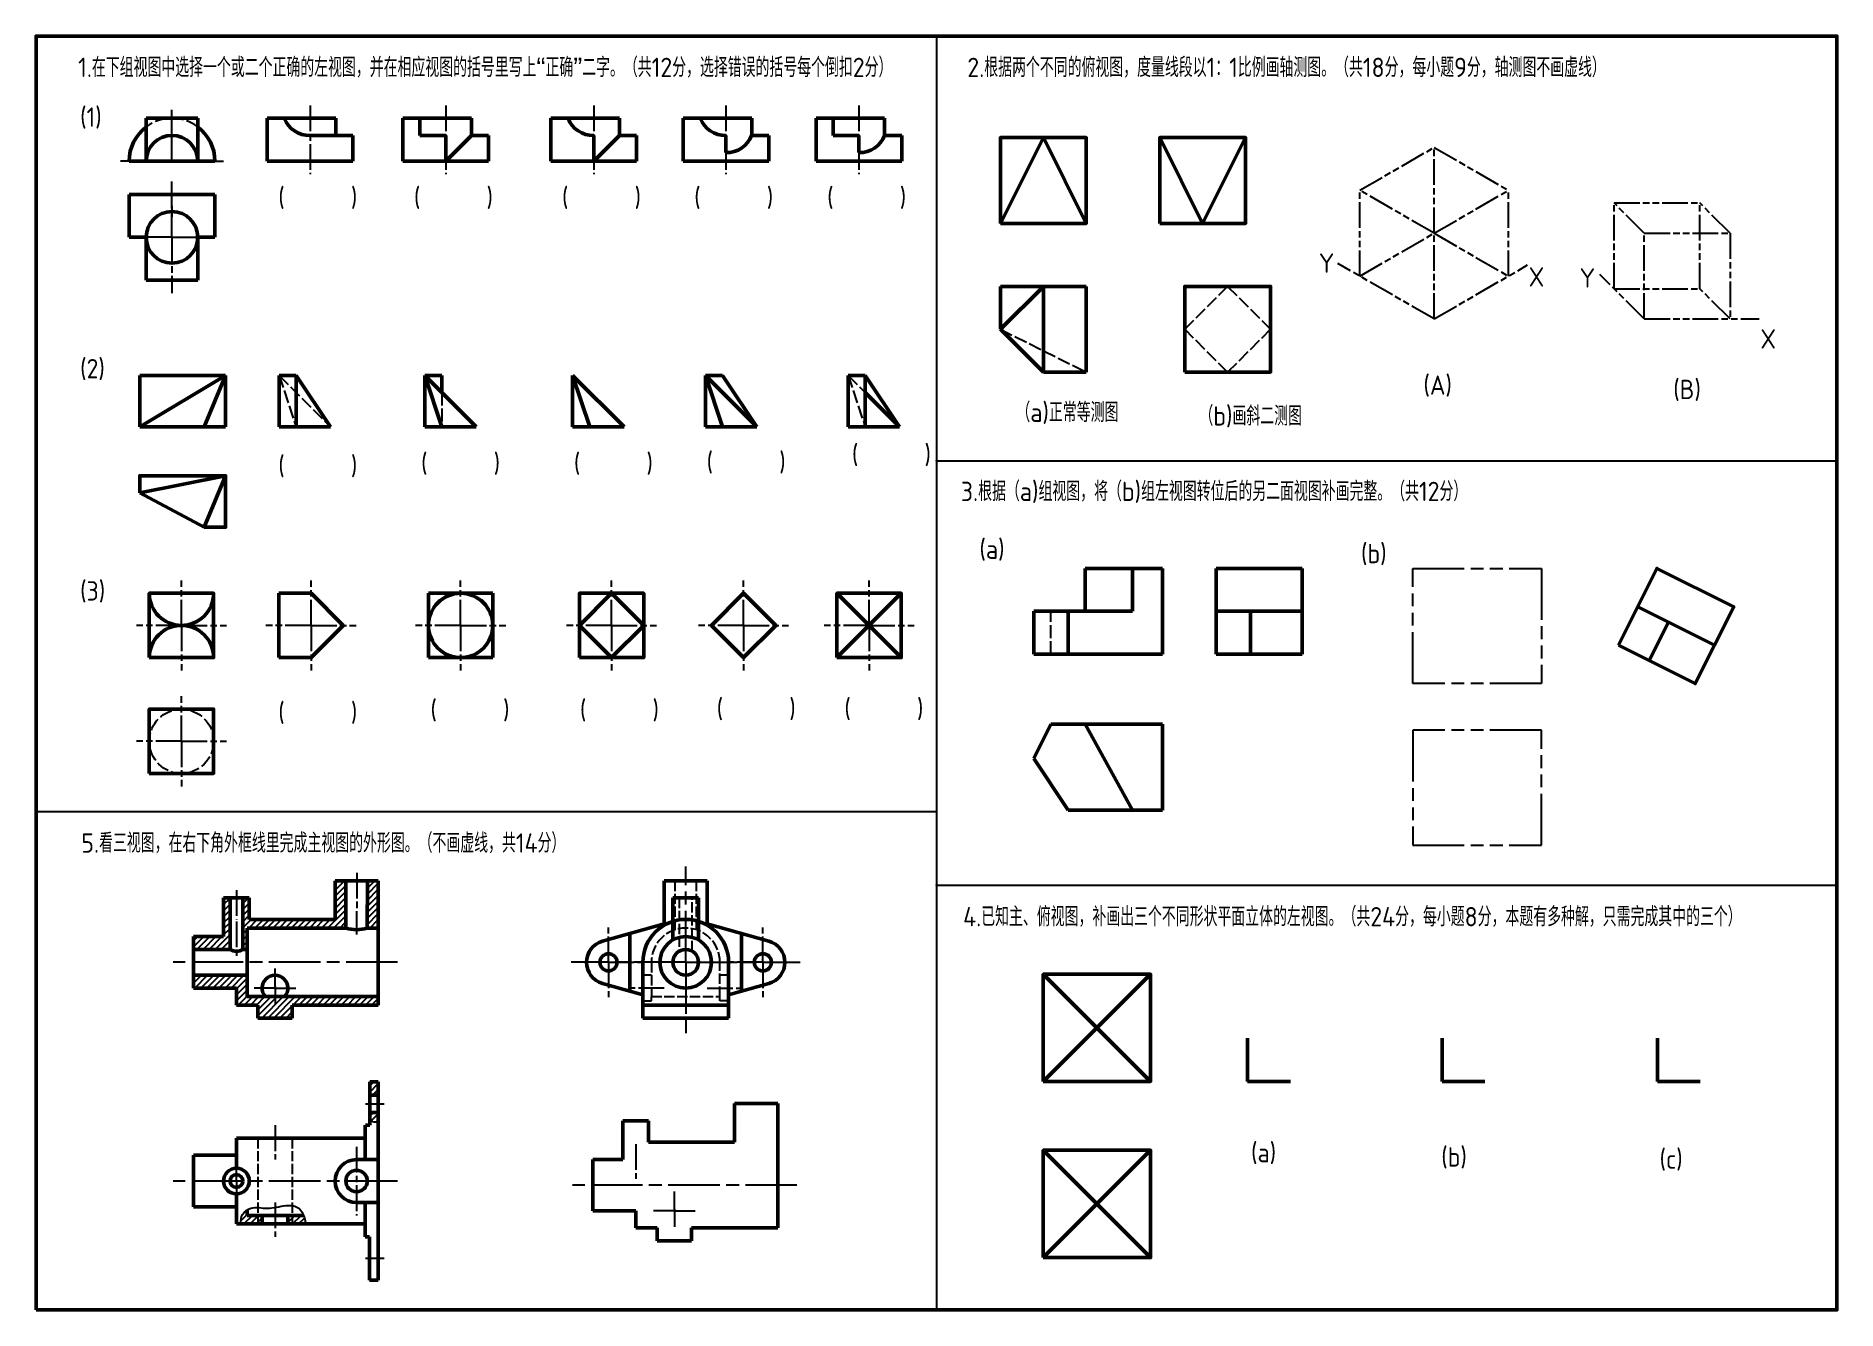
# Model space of a CAD drawing. Header units: millimetres. Extents: x 0 to 420, y 0 to 297.
import ezdxf

# ---------------------------------------------------------------- set-up
doc = ezdxf.new("R2010")
doc.units = ezdxf.units.MM
for name, pattern in [('AM_ISO02W050', [7.5, 6, -1.5]), ('AM_ISO08W050', [18, 12, -1.5, 3, -1.5]), ('AM_ISO08W050x2', [9, 6, -0.75, 1.5, -0.75]), ('AM_ISO09W050', [22.5, 12, -1.5, 3, -1.5, 3, -1.5])]:
    doc.linetypes.add(name, pattern=pattern)
for name, color, linetype, lineweight in [('AM_0', 7, 'Continuous', 50), ('AM_11', 3, 'AM_ISO09W050', 25), ('AM_3', 6, 'AM_ISO02W050', 25), ('AM_4', 3, 'Continuous', 25), ('AM_6', 2, 'Continuous', 25), ('AM_7', 4, 'AM_ISO08W050', 25), ('AM_8', 10, 'Continuous', 25)]:
    doc.layers.add(name, color=color, linetype=linetype, lineweight=lineweight)
doc.styles.get("Standard").update_dxf_attribs({"font": 'ISOCP.SHX', "bigfont": 'gbcbig.shx'})
pattern_1 = [(45, (-2512.0053, -1175.7221), (-0.70710678, 0.70710678), [])]

msp = doc.modelspace()

# ---------------------------------------------------------------- hatches: boundary and pattern name
at = {"layer": 'AM_8'}
h = msp.add_hatch(dxfattribs=at)
h.set_pattern_fill('_U', color=10, angle=45, style=0, pattern_type=0)
h.set_pattern_definition(pattern_1)
h.paths.add_polyline_path([(72.24, 100.05), (69.74, 100.05), (69.74, 91.05), (49.74, 91.05), (49.74, 96.05), (48.24, 96.05), (48.24, 84.05), (49.24, 84.05), (49.24, 89.05), (72.24, 89.05)])
h.paths.add_polyline_path([(79.83, 100.05), (77.28, 100.05), (77.24, 89.05), (79.83, 89.05)])
h.paths.add_polyline_path([(79.83, 73.05), (49.24, 73.05), (49.24, 78.05), (36.74, 78.05), (36.74, 75.05), (46.74, 75.05), (46.74, 71.05), (51.74, 71.05), (51.74, 68.05), (59.74, 68.05), (59.74, 71.05), (76.74, 71.05), (79.83, 71.05)])
h.paths.add_polyline_path([(45.24, 96.05), (43.74, 96.05), (43.74, 87.05), (36.74, 87.05), (36.74, 84.05), (45.24, 84.05)])
h = msp.add_hatch(dxfattribs=at)
h.set_pattern_fill('_U', color=10, angle=45, style=0, pattern_type=0)
h.set_pattern_definition(pattern_1)
edge = h.paths.add_edge_path()
edge.add_line((79.83, 46.06), (77.83, 46.06))
edge.add_line((77.83, 46.06), (77.83, 44.09))
edge.add_spline(control_points=[(77.83, 44.09), (78.25, 43.97), (78.91, 43.82), (79.58, 43.84), (79.83, 43.86)], knot_values=[1.568738, 1.568738, 1.568738, 1.568738, 2.869269, 3.634051, 3.634051, 3.634051, 3.634051], degree=3, periodic=0)
edge.add_line((79.83, 43.86), (79.83, 46.06))
h.paths.add_polyline_path([(79.83, 53.19), (77.83, 53.19), (77.83, 50.06), (79.83, 50.06)])
h = msp.add_hatch(dxfattribs=at)
h.set_pattern_fill('_U', color=256, angle=45, style=0, pattern_type=0)
h.set_pattern_definition(pattern_1)
edge = h.paths.add_edge_path()
edge.add_line((52.74, 20.06), (52.74, 22.06))
edge.add_line((52.74, 22.06), (49.24, 22.06))
edge.add_line((49.24, 22.06), (49.24, 23.31))
edge.add_spline(control_points=[(49.24, 23.31), (48.79, 23.04), (47.84, 22.12), (47.75, 20.86), (47.78, 20.06)], knot_values=[0.877036, 0.877036, 0.877036, 0.877036, 2.374628, 4.633819, 4.633819, 4.633819, 4.633819], degree=3, periodic=0)
edge.add_line((47.78, 20.06), (52.74, 20.06))
edge = h.paths.add_edge_path()
edge.add_spline(control_points=[(62.95, 20.06), (62.85, 20.54), (62.69, 21.2), (62.44, 21.88), (62.37, 22.06)], knot_values=[18.842109, 18.842109, 18.842109, 18.842109, 20.322508, 20.890474, 20.890474, 20.890474, 20.890474], degree=3, periodic=0)
edge.add_line((62.37, 22.06), (58.74, 22.06))
edge.add_line((58.74, 22.06), (58.74, 20.06))
edge.add_line((58.74, 20.06), (62.95, 20.06))

# ---------------------------------------------------------------- linework, layer by layer
at = {"layer": 'AM_0'}
for p, q in [((25.71, 267.82), (25.71, 277.82)), ((25.71, 277.82), (37.71, 277.82)), ((37.71, 277.82), (37.71, 267.82)), ((53.9, 267.82), (53.9, 277.82)), ((53.9, 277.82), (69.9, 277.82)), ((69.9, 277.82), (69.9, 273.82)), ((85.54, 267.82), (85.54, 277.82)), ((85.54, 277.82), (101.54, 277.82)), ((89.54, 277.82), (89.54, 273.81)), ((101.54, 277.82), (101.54, 273.82)), ((120.06, 267.82), (120.06, 277.82)), ((120.06, 277.82), (136.06, 277.82)), ((136.06, 277.82), (136.06, 273.82)), ((150.9, 267.82), (150.9, 277.82)), ((150.9, 277.82), (166.9, 277.82)), ((166.9, 277.82), (166.9, 273.82)), ((181.9, 267.82), (181.9, 277.82)), ((181.9, 277.82), (197.9, 277.82)), ((185.9, 277.82), (185.9, 273.82)), ((197.9, 277.82), (197.9, 273.82)), ((63.9, 273.82), (69.9, 273.82)), ((69.9, 273.82), (73.9, 273.82)), ((73.9, 273.82), (73.9, 267.82)), ((89.54, 273.81), (95.54, 273.82)), ((95.54, 267.82), (101.54, 273.82)), ((95.54, 273.82), (95.54, 267.82)), ((101.54, 273.82), (105.54, 273.82)), ((105.54, 273.82), (105.54, 267.82)), ((130.06, 267.82), (136.06, 273.82)), ((130.06, 273.82), (130.06, 267.82)), ((136.06, 273.82), (140.06, 273.82)), ((140.06, 273.82), (140.06, 267.82)), ((160.9, 273.82), (160.9, 269.82)), ((166.9, 273.82), (170.9, 273.82)), ((170.9, 273.82), (170.9, 267.82)), ((185.9, 273.82), (191.9, 273.82)), ((191.9, 273.82), (191.9, 269.82)), ((197.9, 273.82), (201.9, 273.82)), ((201.9, 273.82), (201.9, 267.82)), ((224.92, 253.32), (234.92, 273.32)), ((234.92, 273.32), (244.92, 253.32)), ((262.07, 273.32), (272.07, 253.32)), ((272.07, 253.32), (282.07, 273.32)), ((21.71, 267.82), (41.71, 267.82)), ((73.9, 267.82), (53.9, 267.82)), ((105.54, 267.82), (85.54, 267.82)), ((140.06, 267.82), (120.06, 267.82)), ((170.9, 267.82), (150.9, 267.82)), ((201.9, 267.82), (181.9, 267.82)), ((21.71, 250.07), (21.71, 260.07)), ((21.71, 260.07), (41.71, 260.07)), ((41.71, 260.07), (41.71, 250.07)), ((25.71, 250.07), (21.71, 250.07)), ((25.71, 250.07), (25.71, 240.07)), ((37.71, 240.07), (37.71, 250.07)), ((41.71, 250.07), (37.71, 250.07)), ((25.71, 240.07), (37.71, 240.07)), ((224.92, 228.64), (234.92, 238.64)), ((244.92, 238.64), (224.92, 238.64)), ((224.92, 238.64), (224.92, 228.64)), ((234.92, 238.64), (234.92, 218.64)), ((244.92, 218.64), (244.92, 238.64)), ((234.92, 218.64), (224.92, 228.64)), ((234.92, 218.64), (244.92, 218.64)), ((44.2, 217.88), (24.2, 217.88)), ((24.2, 217.88), (24.2, 205.88)), ((44.2, 217.88), (24.2, 205.88)), ((39.2, 205.88), (44.2, 217.88)), ((44.2, 205.88), (44.2, 217.88)), ((56.68, 217.88), (56.68, 205.88)), ((60.68, 217.88), (56.68, 217.88)), ((68.68, 205.88), (60.68, 217.88)), ((60.68, 217.88), (60.68, 205.88)), ((90.67, 217.88), (90.67, 205.88)), ((102.67, 205.88), (90.67, 217.88)), ((94.67, 217.88), (90.67, 217.88)), ((90.67, 217.88), (94.67, 205.88)), ((94.67, 217.88), (94.67, 213.88)), ((125.13, 217.88), (125.13, 205.88)), ((156.09, 217.88), (156.09, 205.88)), ((160.09, 217.88), (156.09, 217.88)), ((168.09, 205.88), (160.09, 217.88)), ((189.38, 217.88), (189.38, 205.88)), ((193.38, 217.88), (189.38, 217.88)), ((201.38, 205.88), (193.38, 217.88)), ((193.38, 217.88), (193.38, 205.88)), ((201.38, 205.88), (193.38, 213.88)), ((24.2, 205.88), (44.2, 205.88)), ((56.68, 205.88), (68.68, 205.88)), ((90.67, 205.88), (102.67, 205.88)), ((125.13, 205.88), (137.13, 205.88)), ((156.09, 205.88), (168.09, 205.88)), ((189.38, 205.88), (201.38, 205.88)), ((44.2, 194.48), (24.2, 190.48)), ((44.2, 194.48), (39.2, 182.48)), ((24.2, 190.48), (39.2, 182.48)), ((244.69, 162.89), (244.69, 172.89)), ((262.69, 172.89), (244.69, 172.89)), ((255.69, 162.89), (255.69, 172.89)), ((262.69, 152.89), (262.69, 172.89)), ((295.24, 172.89), (275.24, 172.89)), ((275.24, 172.89), (275.24, 152.89)), ((295.24, 152.89), (295.24, 172.89)), ((56.63, 167.09), (56.63, 152.09)), ((64.13, 167.09), (56.63, 167.09)), ((71.63, 159.59), (64.13, 167.09)), ((91.53, 167.09), (91.53, 152.09)), ((99.03, 167.09), (91.53, 167.09)), ((99.03, 167.09), (106.53, 167.09)), ((106.53, 167.09), (106.53, 152.09)), ((134.23, 167.09), (126.73, 159.59)), ((141.73, 159.59), (134.23, 167.09)), ((165, 167.09), (157.5, 159.59)), ((172.5, 159.59), (165, 167.09)), ((186.79, 167.09), (201.79, 152.09)), ((201.79, 167.09), (186.79, 152.09)), ((373.55, 163.94), (391.43, 155)), ((232.69, 162.89), (255.69, 162.89)), ((232.69, 162.89), (232.69, 152.89)), ((240.69, 152.89), (240.69, 162.89)), ((275.24, 162.89), (295.24, 162.89)), ((283.24, 162.89), (283.24, 152.89)), ((380.7, 160.36), (376.23, 151.42)), ((64.13, 152.09), (71.63, 159.59)), ((126.73, 159.59), (134.23, 152.09)), ((134.23, 152.09), (141.73, 159.59)), ((157.5, 159.59), (165, 152.09)), ((165, 152.09), (172.5, 159.59)), ((56.63, 152.09), (64.13, 152.09)), ((91.53, 152.09), (99.03, 152.09)), ((106.53, 152.09), (99.03, 152.09)), ((232.69, 152.89), (262.69, 152.89)), ((275.24, 152.89), (295.24, 152.89)), ((236.69, 136.56), (232.69, 128.56)), ((262.69, 136.56), (236.69, 136.56)), ((244.69, 136.56), (255.69, 116.56)), ((262.69, 116.56), (262.69, 136.56)), ((240.69, 116.56), (232.69, 128.56)), ((240.69, 116.56), (262.69, 116.56)), ((69.74, 91.05), (69.74, 100.05)), ((69.74, 100.05), (79.83, 100.05)), ((72.24, 100.05), (72.24, 89.05)), ((77.28, 100.05), (77.24, 89.05)), ((79.83, 100.05), (79.83, 71.05)), ((146.51, 100.05), (156.51, 100.05)), ((146.51, 89.71), (146.51, 100.05)), ((156.51, 89.71), (156.51, 100.05)), ((43.74, 96.05), (49.74, 96.05)), ((43.74, 96.05), (43.74, 87.05)), ((45.24, 84.05), (45.24, 96.05)), ((48.24, 96.05), (48.24, 84.05)), ((49.74, 96.05), (49.74, 91.05)), ((148.53, 86.26), (148.53, 96.05)), ((148.53, 96.05), (154.51, 96.05)), ((154.51, 96.05), (154.51, 86.24)), ((49.24, 89.05), (49.24, 73.05)), ((72.24, 89.05), (49.24, 89.05)), ((69.74, 91.05), (49.74, 91.05)), ((79.83, 89.05), (77.24, 89.05)), ((132.12, 85.98), (146.51, 90.03)), ((148.51, 90.59), (148.8, 90.68)), ((154.51, 90.59), (154.22, 90.68)), ((170.9, 85.98), (156.51, 90.03)), ((43.74, 87.05), (36.74, 87.05)), ((36.74, 87.05), (36.74, 75.05)), ((36.74, 84.05), (45.24, 84.05)), ((48.24, 84.05), (49.24, 84.05)), ((138.51, 74.32), (138.51, 87.78)), ((164.51, 74.32), (164.51, 87.78)), ((141.51, 81.05), (141.51, 68.05)), ((161.51, 68.05), (161.51, 81.05)), ((36.74, 78.05), (49.24, 78.05)), ((132.12, 76.11), (141.51, 73.47)), ((170.9, 76.11), (161.51, 73.47)), ((234.91, 78.28), (259.91, 53.28)), ((259.91, 78.28), (234.91, 53.28)), ((36.74, 75.05), (46.74, 75.05)), ((46.74, 71.05), (46.74, 75.05)), ((49.24, 73.05), (79.83, 73.05)), ((51.74, 71.05), (46.74, 71.05)), ((51.74, 68.05), (51.74, 71.05)), ((51.74, 68.05), (59.74, 68.05)), ((59.74, 71.05), (59.74, 68.05)), ((59.74, 71.05), (76.74, 71.05)), ((76.74, 71.05), (79.83, 71.05)), ((141.51, 71.05), (161.51, 71.05)), ((141.51, 68.05), (161.51, 68.05)), ((282.54, 53.28), (282.54, 63.39)), ((327.89, 53.28), (327.89, 63.39)), ((378.13, 53.28), (378.13, 63.39)), ((77.83, 53.19), (79.83, 53.19)), ((77.83, 53.19), (77.83, 43.06)), ((79.83, 53.19), (79.83, 6.94)), ((282.54, 53.28), (292.54, 53.28)), ((327.89, 53.28), (337.89, 53.28)), ((378.13, 53.28), (388.13, 53.28)), ((79.83, 50.06), (77.83, 50.06)), ((162.87, 39.11), (162.87, 48.11)), ((162.87, 48.11), (172.97, 48.11)), ((172.97, 48.11), (172.97, 19.11)), ((76.74, 43.06), (76.74, 35.06)), ((77.83, 43.06), (76.83, 43.06)), ((77.83, 46.06), (79.83, 46.06)), ((136.87, 44.11), (142.87, 44.11)), ((136.87, 44.11), (136.87, 35.11)), ((142.87, 44.11), (142.87, 39.11)), ((76.74, 40.06), (46.74, 40.06)), ((46.74, 40.06), (46.74, 33.04)), ((162.87, 39.11), (142.87, 39.11)), ((46.74, 36.06), (36.74, 36.06)), ((36.74, 36.06), (36.74, 24.06)), ((74.74, 35.06), (79.83, 35.06)), ((136.87, 35.11), (129.87, 35.11)), ((129.87, 35.11), (129.87, 23.11)), ((234.91, 37.22), (259.91, 12.22)), ((259.91, 37.22), (234.91, 12.22)), ((46.74, 27.06), (46.74, 20.06)), ((36.74, 24.06), (46.74, 24.06)), ((49.24, 23.31), (49.24, 22.06)), ((49.24, 22.06), (62.37, 22.06)), ((52.74, 20.06), (52.74, 22.06)), ((58.74, 20.06), (58.74, 22.06)), ((74.74, 25.06), (79.83, 25.06)), ((76.74, 25.06), (76.74, 17.06)), ((129.87, 23.11), (139.87, 23.11)), ((139.87, 23.11), (139.87, 19.11)), ((46.74, 20.06), (76.74, 20.06)), ((76.74, 17.06), (77.74, 17.06)), ((77.74, 17.06), (77.74, 6.94)), ((144.87, 19.11), (139.87, 19.11)), ((144.87, 16.11), (144.87, 19.11)), ((152.87, 19.11), (152.87, 16.11)), ((152.87, 19.11), (169.87, 19.11)), ((169.87, 19.11), (172.97, 19.11)), ((144.87, 16.11), (152.87, 16.11)), ((77.74, 6.94), (79.83, 6.94))]:
    msp.add_line(p, q, dxfattribs=at)
at = {"layer": 'AM_0', "ltscale": 0.5}
for p, q in [((125.13, 217.88), (137.13, 205.88)), ((125.13, 217.88), (129.13, 205.88)), ((156.09, 217.88), (168.09, 205.88)), ((156.09, 217.88), (160.09, 205.88))]:
    msp.add_line(p, q, dxfattribs=at)
at = {"layer": 'AM_0'}
for points in [[(0, 0), (420, 0), (420, 297), (0, 297)], [(224.92, 253.32), (244.92, 253.32), (244.92, 273.32), (224.92, 273.32)], [(262.07, 253.32), (282.07, 253.32), (282.07, 273.32), (262.07, 273.32)], [(267.9, 218.64), (287.9, 218.64), (287.9, 238.64), (267.9, 238.64)], [(369.07, 155), (386.96, 146.05), (395.91, 163.94), (378.02, 172.89)], [(26.42, 152.09), (41.42, 152.09), (41.42, 167.09), (26.42, 167.09)], [(126.73, 152.09), (141.73, 152.09), (141.73, 167.09), (126.73, 167.09)], [(186.79, 152.09), (201.79, 152.09), (201.79, 167.09), (186.79, 167.09)], [(26.42, 125.07), (41.42, 125.07), (41.42, 140.07), (26.42, 140.07)], [(234.91, 53.28), (259.91, 53.28), (259.91, 78.28), (234.91, 78.28)], [(234.91, 12.22), (259.91, 12.22), (259.91, 37.22), (234.91, 37.22)]]:
    msp.add_lwpolyline(points, close=True, dxfattribs=at)
msp.add_lwpolyline([(39.2, 182.48), (44.2, 182.48), (44.2, 194.48), (24.2, 194.48), (24.2, 190.48)], dxfattribs=at)
for centre, radius in [((31.71, 250.07), 6), ((99.03, 159.59), 7.5), ((151.51, 81.05), 6), ((151.51, 81.05), 3), ((133.51, 81.05), 2), ((169.51, 81.05), 2), ((46.74, 30.06), 3), ((46.74, 30.06), 1.5), ((74.74, 30.06), 2.5)]:
    msp.add_circle(centre, radius, dxfattribs=at)
for centre, radius, start, end in [((63.71, 280.03), 6.21, 200.8317, 271.7882), ((129.87, 280.03), 6.21, 200.8317, 271.7882), ((160.7, 280.03), 6.21, 200.8317, 271.7882), ((31.71, 267.82), 10, 126.8699, 180), ((31.71, 267.82), 6, 0, 180), ((31.71, 267.82), 10, 0, 53.1301), ((161.09, 276.03), 6.21, 268.2118, 339.1683), ((192.1, 276.03), 6.21, 268.2118, 339.1683), ((33.92, 167.09), 7.5, 180, 0), ((33.92, 152.09), 7.5, 0, 180), ((74.77, 96.87), 8.22, 252.0461, 287.4451), ((151.51, 81.05), 10, 0, 180), ((46.74, 86.66), 3.01, 240.1477, 299.8523), ((133.51, 81.05), 5.13, 105.7123, 254.2877), ((169.51, 81.05), 5.13, 285.7123, 74.2877), ((55.74, 75.05), 3, 318.1897, 221.8103), ((74.74, 30.06), 5, 90, 270)]:
    msp.add_arc(centre, radius, start, end, dxfattribs=at)
at = {"layer": 'AM_11', "ltscale": 0.5}
for p, q in [((308.74, 261.03), (326.06, 271.03)), ((326.06, 271.03), (343.38, 261.03)), ((326.06, 251.03), (326.06, 271.03)), ((308.74, 241.03), (308.74, 261.03)), ((326.06, 251.03), (308.74, 261.03)), ((326.06, 251.03), (343.38, 261.03)), ((343.38, 241.03), (343.38, 261.03)), ((375.07, 251.03), (368, 258.1)), ((368, 238.1), (368, 258.1)), ((368, 258.1), (388, 258.1)), ((395.07, 251.03), (388, 258.1)), ((388, 238.1), (388, 258.1)), ((308.74, 241.03), (326.06, 251.03)), ((326.06, 231.03), (326.06, 251.03)), ((326.06, 251.03), (343.38, 241.03)), ((375.07, 231.03), (375.07, 251.03)), ((375.07, 251.03), (394.86, 251.03)), ((395.07, 251.03), (395.07, 231.03)), ((326.06, 231.03), (303.62, 243.98)), ((326.06, 231.03), (347.86, 243.62)), ((375.07, 231.03), (364.7, 241.4)), ((368, 238.1), (388, 238.1)), ((395.07, 231.03), (388, 238.1)), ((375.07, 231.03), (401.84, 231.03))]:
    msp.add_line(p, q, dxfattribs=at)
at = {"layer": 'AM_11'}
for p, q in [((321.08, 172.89), (351.08, 172.89)), ((321.08, 146.05), (321.08, 172.89)), ((351.08, 172.89), (351.08, 146.05)), ((351.08, 146.05), (321.08, 146.05)), ((321.08, 135.18), (321.08, 108.35)), ((351.08, 135.18), (321.08, 135.18)), ((351.08, 108.35), (351.08, 135.18)), ((321.08, 108.35), (351.08, 108.35))]:
    msp.add_line(p, q, dxfattribs=at)
at = {"layer": 'AM_3', "ltscale": 0.5}
for p, q in [((267.9, 228.64), (277.9, 238.64)), ((277.9, 238.64), (287.9, 228.64)), ((224.92, 228.64), (244.92, 218.64)), ((277.9, 218.64), (267.9, 228.64)), ((287.9, 228.64), (277.9, 218.64)), ((56.68, 217.88), (68.68, 205.88)), ((56.68, 217.88), (60.68, 205.88)), ((189.38, 217.88), (193.38, 213.88)), ((189.38, 217.88), (193.38, 205.88)), ((94.67, 213.88), (94.67, 205.88)), ((236.69, 152.89), (236.69, 162.89))]:
    msp.add_line(p, q, dxfattribs=at)
at = {"layer": 'AM_3', "ltscale": 0.4}
for p, q in [((149.01, 100.05), (149.01, 88.65)), ((154.01, 88.65), (154.01, 100.05)), ((150.01, 96.05), (150.01, 83.65)), ((153.01, 83.65), (153.01, 96.05)), ((143.51, 81.05), (143.51, 73.05)), ((159.51, 73.05), (159.51, 81.05)), ((143.51, 78.05), (141.51, 78.05)), ((161.51, 78.05), (159.51, 78.05)), ((141.51, 72.06), (143.51, 72.06)), ((143.51, 73.05), (159.51, 73.05)), ((143.51, 72.06), (143.51, 73.05)), ((159.51, 72.06), (159.51, 73.05)), ((161.51, 72.06), (159.51, 72.06)), ((51.74, 40.06), (51.74, 20.06)), ((59.74, 40.06), (59.74, 20.06))]:
    msp.add_line(p, q, dxfattribs=at)
at = {"layer": 'AM_3', "ltscale": 0.5}
msp.add_circle((33.92, 132.57), 7.5, dxfattribs=at)
msp.add_arc((31.71, 267.82), 10, 53.1301, 126.8699, dxfattribs=at)
at = {"layer": 'AM_3', "ltscale": 0.4}
msp.add_arc((151.51, 81.05), 8, 0, 180, dxfattribs=at)
at = {"layer": 'AM_4'}
for p, q in [((210, 297), (210, 0)), ((210, 198), (420, 198)), ((210, 116.17), (0, 116.17)), ((210, 99), (420, 99))]:
    msp.add_line(p, q, dxfattribs=at)
for points, knots in [([(77.83, 44.09), (78.25, 43.97), (78.91, 43.82), (79.58, 43.84), (79.83, 43.86)], [1.568738, 1.568738, 1.568738, 1.568738, 2.869269, 3.634051, 3.634051, 3.634051, 3.634051]), ([(47.78, 20.06), (47.75, 20.86), (47.86, 22.43), (50.52, 24.33), (54.19, 23.29), (57.62, 24.49), (61.31, 24.35), (62.51, 21.95), (62.85, 20.54), (62.95, 20.06)], [0.877036, 0.877036, 0.877036, 0.877036, 3.136227, 5.562594, 9.418635, 13.764161, 16.526613, 19.410075, 20.890474, 20.890474, 20.890474, 20.890474])]:
    msp.add_open_spline(points, degree=3, knots=knots, dxfattribs=at)
for p in [(210, 198), (210, 99)]:
    msp.add_point(p, dxfattribs=at)
at = {"layer": 'AM_7'}
for p, q in [((31.71, 267.82), (31.71, 280.82)), ((31.71, 267.82), (18.71, 267.82)), ((31.71, 267.82), (44.71, 267.82)), ((31.71, 257.45), (31.71, 260.07)), ((31.71, 257.45), (31.71, 254.82)), ((151.51, 81.05), (151.51, 103.4)), ((84.31, 81.05), (31.97, 81.05)), ((151.51, 81.05), (124.81, 81.05)), ((151.51, 81.05), (178.22, 81.05)), ((151.51, 81.05), (151.51, 64.34)), ((84.31, 30.06), (31.97, 30.06)), ((177.45, 29.11), (125.11, 29.11))]:
    msp.add_line(p, q, dxfattribs=at)
at = {"layer": 'AM_7', "linetype": 'AM_ISO08W050x2'}
for p, q in [((63.9, 280.82), (63.9, 264.82)), ((95.54, 280.82), (95.54, 264.82)), ((130.06, 280.82), (130.06, 264.82)), ((160.9, 280.82), (160.9, 264.82)), ((191.9, 280.82), (191.9, 264.82)), ((33.92, 159.59), (33.92, 170.09)), ((64.13, 159.59), (64.13, 170.09)), ((99.03, 159.59), (99.03, 170.09)), ((134.23, 159.59), (134.23, 170.09)), ((165, 159.59), (165, 170.09)), ((194.29, 159.59), (194.29, 170.09)), ((33.92, 159.59), (23.42, 159.59)), ((33.92, 159.59), (44.42, 159.59)), ((33.92, 159.59), (33.92, 149.09)), ((64.13, 159.59), (53.63, 159.59)), ((64.13, 159.59), (74.63, 159.59)), ((64.13, 159.59), (64.13, 149.09)), ((99.03, 159.59), (88.53, 159.59)), ((99.03, 159.59), (109.53, 159.59)), ((99.03, 159.59), (99.03, 149.09)), ((134.23, 159.59), (123.73, 159.59)), ((134.23, 159.59), (144.73, 159.59)), ((134.23, 159.59), (134.23, 149.09)), ((165, 159.59), (154.5, 159.59)), ((165, 159.59), (175.5, 159.59)), ((165, 159.59), (165, 149.09)), ((194.29, 159.59), (183.79, 159.59)), ((194.29, 159.59), (204.79, 159.59)), ((194.29, 159.59), (194.29, 149.09)), ((33.92, 132.57), (33.92, 143.07)), ((33.92, 132.57), (23.42, 132.57)), ((33.92, 132.57), (44.42, 132.57)), ((33.92, 132.57), (33.92, 122.07)), ((74.79, 101.95), (74.77, 87.53)), ((46.74, 97.88), (46.74, 91.05)), ((46.74, 90.59), (46.74, 82.55)), ((133.51, 81.05), (133.51, 89.17)), ((169.51, 81.05), (169.51, 89.17)), ((133.51, 81.05), (125.39, 81.05)), ((133.51, 81.05), (141.64, 81.05)), ((133.51, 81.05), (133.51, 72.92)), ((169.51, 81.05), (161.39, 81.05)), ((169.51, 81.05), (177.64, 81.05)), ((169.51, 81.05), (169.51, 72.92)), ((55.74, 75.43), (55.74, 79.57)), ((55.72, 75.05), (50.85, 75.05)), ((55.72, 75.05), (60.6, 75.05)), ((55.74, 75.43), (55.74, 71.29)), ((146.51, 75.05), (138.51, 75.05)), ((156.51, 75.05), (164.51, 75.05)), ((76.83, 48.06), (81.2, 48.06)), ((55.74, 43.06), (55.74, 35.06)), ((74.74, 38.06), (74.74, 22.06)), ((139.87, 38.66), (139.87, 30.61)), ((46.74, 30.06), (46.74, 36.06)), ((46.74, 30.06), (46.74, 24.06)), ((148.87, 23.5), (148.87, 27.64)), ((55.74, 25.06), (55.74, 17.06)), ((148.86, 23.11), (143.99, 23.11)), ((148.86, 23.11), (153.74, 23.11)), ((148.87, 23.5), (148.87, 19.35)), ((76.83, 12.06), (81.2, 12.06))]:
    msp.add_line(p, q, dxfattribs=at)
at = {"layer": 'AM_7', "ltscale": 0.5}
for q in [(31.71, 263.07), (21.71, 250.07), (41.71, 250.07), (31.71, 237.07)]:
    msp.add_line((31.71, 250.07), q, dxfattribs=at)

# ---------------------------------------------------------------- texts
at = {"layer": 'AM_6', "char_height": 4.5}
for s, width, heights, insert, attachment_point in [('1.在下组视图中选择一个或二个正确的左视图，并在相应视图的括号里写上“正确”二字。（共12分，选择错误的括号每个倒扣2分）', 217.3386, [0], (104.77, 289.62), 5), ('2.根据两个不同的俯视图，度量线段以1：1比例画轴测图。（共18分，每小题9分，轴测图不画虚线）', 217.3386, [0], (291.64, 289.62), 5), ('(1)', 19.4726, [2.47], (10.28, 280.35), 1), ('(      )', 26.5918, [2.47], (56.49, 261.63), 1), ('(      )', 26.5918, [2.47], (88.12, 261.63), 1), ('(      )', 26.5918, [2.47], (122.65, 261.63), 1), ('(      )', 26.5918, [2.47], (153.48, 261.63), 1), ('(      )', 26.5918, [2.47], (184.49, 261.63), 1), ('Y', 19.4726, [2.47], (299.16, 246.32), 1), ('Y', 19.4726, [2.47], (359.98, 242.85), 1), ('X', 19.4726, [2.47], (402.14, 228.64), 1), ('(2)', 19.4726, [2.47], (10.28, 221.71), 1), ('（a)正常等测图', 36.8812, [0], (240.52, 209.04), 5), ('（b)画斜二测图', 36.8812, [0], (283.27, 208.22), 5), ('(      )', 26.5918, [2.47], (190.26, 201.69), 1), ('(      )', 26.5918, [2.47], (56.49, 199.06), 1), ('(      )', 26.5918, [2.47], (89.79, 199.65), 1), ('(      )', 26.5918, [2.47], (125.42, 199.65), 1), ('(      )', 26.5918, [2.47], (156.38, 199.94), 1), ('3.根据（a)组视图，将（b)组左视图转位后的另二面视图补画完整。（共12分）', 217.3386, [0], (274.73, 190.62), 5), ('(3)', 19.4726, [2.47], (10.28, 169.88), 1), ('(      )', 26.5918, [2.47], (158.73, 142.44), 1), ('(      )', 26.5918, [2.47], (188.51, 142.44), 1), ('(      )', 26.5918, [2.47], (56.49, 141.57), 1), ('(      )', 26.5918, [2.47], (91.98, 142.15), 1), ('(      )', 26.5918, [2.47], (126.83, 142.15), 1), ('5.看三视图，在右下角外框线里完成主视图的外形图。（不画虚线，共14分）', 217.3386, [0], (67.01, 108.79), 5), ('4.已知主、俯视图，补画出三个不同形状平面立体的左视图。（共24分，每小题8分，本题有多种解，只需完成其中的三个）', 217.3386, [0], (306.99, 91.62), 5)]:
    msp.add_mtext_dynamic_manual_height_columns(s, width=width, gutter_width=12.5, heights=heights, dxfattribs=dict(at, insert=insert, attachment_point=attachment_point))
at = {"layer": 'AM_6', "ltscale": 0.5, "char_height": 4.5, "attachment_point": 1}
for s, insert in [('X', (348.1, 243.1)), ('(A)', (323.55, 217.87)), ('(B)', (381.81, 216.86)), ('(a)', (220.01, 179.61)), ('(b)', (308.99, 178.59)), ('(a)', (283.35, 38.93)), ('(b)', (327.7, 37.91)), ('(c)', (378.61, 37.42))]:
    msp.add_mtext_dynamic_manual_height_columns(s, width=19.4726, gutter_width=12.5, heights=[2.47], dxfattribs=dict(at, insert=insert))

doc.saveas('drawing.dxf')
